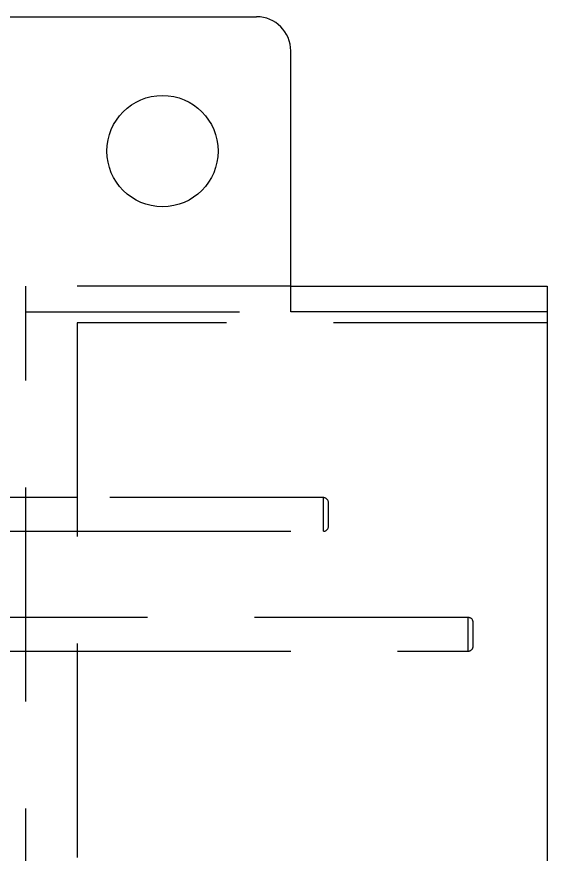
# Model space of a CAD drawing. Header units: millimetres. Extents: x -9.7 to 17, y -113.7 to -66.3.
# Drawn here: x 1.24 to 17, y -91.18 to -66.32 of the extents above; entities that cross this region are included whole.
import ezdxf

# ---------------------------------------------------------------- set-up
doc = ezdxf.new("R2010")
doc.units = ezdxf.units.MM
doc.linetypes.add('HIDDEN', pattern=[9.525, 6.35, -3.175])
doc.layers.get('0').update_dxf_attribs({"lineweight": 70})
doc.layers.add('Hidden', color=7, linetype='HIDDEN', lineweight=70)

msp = doc.modelspace()

# ---------------------------------------------------------------- linework, layer by layer
at = {"color": 7, "lineweight": -3}
for p, q in [((-5.352, -66.319), (8.364, -66.319)), ((9.38, -75.082), (9.38, -67.335)), ((9.38, -74.32), (17, -74.32)), ((17, -74.32), (17, -75.082)), ((17, -75.082), (9.38, -75.082)), ((17, -75.082), (17, -104.927))]:
    msp.add_line(p, q, dxfattribs=at)
msp.add_circle((5.57, -70.307), 1.651, dxfattribs=at)
msp.add_arc((8.364, -67.335), 1.016, 0, 90, dxfattribs=at)
at = {"layer": 'Hidden', "color": 7, "lineweight": -3}
for p, q in [((9.38, -74.32), (1.506, -74.32)), ((1.506, -105.689), (1.506, -74.32)), ((1.506, -75.082), (9.38, -75.082)), ((17, -75.4), (3.03, -75.4)), ((3.03, -75.4), (3.03, -104.61)), ((1.506, -80.592), (-1.5, -80.592)), ((3.03, -80.592), (1.506, -80.592)), ((10.35, -80.592), (3.03, -80.592)), ((10.35, -81.592), (10.35, -80.592)), ((10.5, -81.442), (10.5, -80.742)), ((-1.5, -81.592), (1.506, -81.592)), ((1.506, -81.592), (3.03, -81.592)), ((3.03, -81.592), (10.35, -81.592)), ((1.506, -84.148), (-1.5, -84.148)), ((3.03, -84.148), (1.506, -84.148)), ((14.65, -84.148), (3.03, -84.148)), ((14.65, -85.148), (14.65, -84.148)), ((14.8, -84.998), (14.8, -84.298)), ((-0.785, -85.148), (1.506, -85.148)), ((1.506, -85.148), (3.03, -85.148)), ((3.03, -85.148), (14.65, -85.148))]:
    msp.add_line(p, q, dxfattribs=at)
for centre, start, end in [((10.35, -80.742), 0, 90), ((10.35, -81.442), 270, 0), ((14.65, -84.298), 0, 90), ((14.65, -84.998), 270, 0)]:
    msp.add_arc(centre, 0.15, start, end, dxfattribs=at)

doc.saveas('drawing.dxf')
